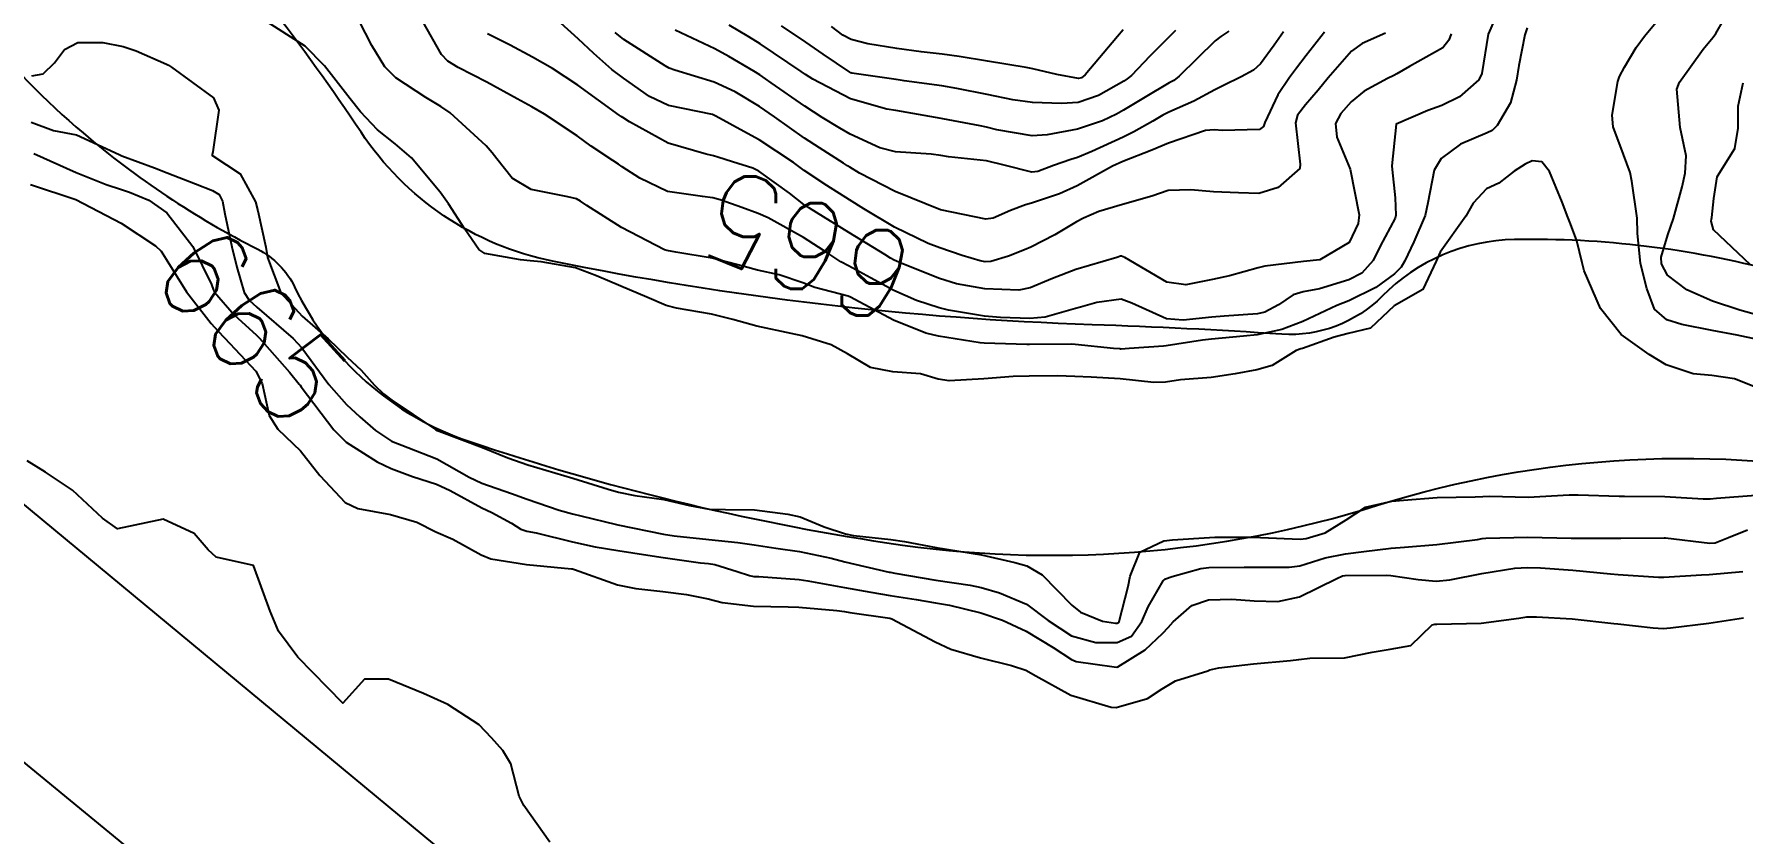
# Model space of a CAD drawing. Header units: metres. Extents: x 298520 to 308411, y 7433745 to 7450750.
# Drawn here: x 300295.4 to 300370.5, y 7446470 to 7446505.1 of the extents above; entities that cross this region are included whole.
import ezdxf
from ezdxf.enums import TextEntityAlignment as Align

# ---------------------------------------------------------------- set-up
doc = ezdxf.new("R2010")
doc.units = ezdxf.units.M
doc.header["$LTSCALE"] = 10
for name, color, linetype in [('Cotas', 45, 'Continuous'), ('Curvas de Nivel 1m', 11, 'Continuous'), ('Curvas de Nivel 5m', 15, 'Continuous'), ('Hidrografia', 140, 'Continuous'), ('Vias Primárias', 230, 'Continuous')]:
    doc.layers.add(name, color=color, linetype=linetype)
doc.styles.add('Style-STANDARD', font='STANDARD.shx')

msp = doc.modelspace()

# ---------------------------------------------------------------- linework, layer by layer
at = {"layer": 'Curvas de Nivel 1m', "flags": 128}
for points, elevation in [([(300371.149, 7446489.603), (300370.162, 7446490.001), (300369.154, 7446490.147), (300368.341, 7446490.219), (300367.159, 7446490.616), (300366.399, 7446491.058), (300365.176, 7446491.948), (300364.259, 7446493.079), (300363.555, 7446494.741), (300363.467, 7446495.087), (300363.223, 7446496.061), (300362.945, 7446496.809), (300362.826, 7446497.096), (300362.584, 7446497.759), (300362.019, 7446499.109), (300361.688, 7446499.535), (300361.268, 7446499.581), (300360.956, 7446499.433), (300360.477, 7446499.128), (300359.792, 7446498.598), (300359.251, 7446498.343), (300358.675, 7446497.712), (300358.341, 7446497.149), (300357.217, 7446495.561), (300357.039, 7446495.172), (300356.45, 7446493.928), (300355.193, 7446493.204), (300354.152, 7446492.227), (300353.175, 7446491.986), (300352.558, 7446491.833), (300351.164, 7446491.329), (300351.092, 7446491.313), (300350.884, 7446491.243), (300349.833, 7446490.576), (300349.154, 7446490.391), (300348.208, 7446490.213), (300347.151, 7446490.056), (300345.8, 7446489.951), (300345.148, 7446489.847), (300344.632, 7446489.831), (300343.149, 7446489.988), (300341.871, 7446490.07), (300341.15, 7446490.097), (300340.398, 7446490.12), (300339.15, 7446490.117), (300338.443, 7446490.094), (300337.149, 7446489.992), (300335.627, 7446489.902), (300335.148, 7446489.986), (300334.371, 7446490.218), (300333.151, 7446490.3), (300332.175, 7446490.486), (300331.159, 7446491.098), (300330.44, 7446491.487), (300329.169, 7446491.881), (300328.685, 7446491.99), (300327.175, 7446492.311), (300326.115, 7446492.6), (300325.182, 7446492.842), (300323.65, 7446493.101), (300323.188, 7446493.218), (300322.335, 7446493.579), (300321.198, 7446494.065), (300320.12, 7446494.524), (300319.205, 7446494.877), (300317.699, 7446495.144), (300317.208, 7446495.177), (300316.783, 7446495.22), (300315.211, 7446495.499), (300314.96, 7446495.673), (300314.335, 7446496.57), (300313.614, 7446497.686), (300313.248, 7446498.203), (300311.991, 7446499.703), (300311.269, 7446500.321), (300310.493, 7446500.94), (300309.751, 7446501.733), (300309.291, 7446502.301), (300308.165, 7446503.751), (300307.322, 7446504.621), (300305.506, 7446505.778)], 663), ([(300361.039, 7446505.419), (300360.937, 7446505.124), (300360.673, 7446503.773), (300360.578, 7446503.127), (300360.304, 7446502.123), (300359.718, 7446501.136), (300359.499, 7446500.919), (300359.28, 7446500.803), (300358.115, 7446500.311), (300357.268, 7446499.684), (300356.957, 7446499.165), (300356.674, 7446497.736), (300356.554, 7446497.17), (300356.064, 7446496.02), (300355.67, 7446495.185), (300355.499, 7446494.898), (300355.207, 7446494.613), (300354.394, 7446494.005), (300353.195, 7446493.428), (300352.673, 7446493.218), (300351.675, 7446492.743), (300351.182, 7446492.517), (300350.257, 7446492.169), (300349.173, 7446491.93), (300348.571, 7446491.867), (300347.17, 7446491.744), (300346.767, 7446491.688), (300345.165, 7446491.438), (300345.051, 7446491.424), (300343.543, 7446491.326), (300343.187, 7446491.305), (300343.163, 7446491.303), (300343.14, 7446491.308), (300342.852, 7446491.335), (300341.165, 7446491.508), (300341.016, 7446491.511), (300339.165, 7446491.506), (300339.04, 7446491.506), (300337.165, 7446491.567), (300336.989, 7446491.579), (300335.169, 7446491.863), (300334.602, 7446492.005), (300333.18, 7446492.572), (300331.477, 7446493.476), (300331.297, 7446493.582), (300331.194, 7446493.623), (300329.721, 7446494.015), (300329.2, 7446494.22), (300328.151, 7446494.563), (300327.205, 7446494.776), (300326.612, 7446494.934), (300325.21, 7446495.295), (300323.613, 7446495.566), (300323.214, 7446495.633), (300323.117, 7446495.668), (300321.229, 7446496.652), (300319.698, 7446497.613), (300319.429, 7446497.802), (300319.246, 7446497.903), (300318.87, 7446498), (300317.25, 7446498.317), (300316.425, 7446498.823), (300315.74, 7446499.663), (300315.536, 7446499.936), (300315.269, 7446500.231), (300313.686, 7446501.686), (300313.287, 7446501.962), (300312.63, 7446502.36), (300311.306, 7446503.233), (300310.822, 7446503.717), (300310.25, 7446504.653), (300309.692, 7446505.735)], 664), ([(300357.698, 7446505.156), (300357.601, 7446504.886), (300357.327, 7446504.553), (300355.862, 7446503.725), (300355.315, 7446503.406), (300355.176, 7446503.329), (300354.895, 7446503.194), (300353.869, 7446502.639), (300353.297, 7446502.179), (300352.848, 7446501.659), (300352.619, 7446501.22), (300352.675, 7446500.617), (300353.263, 7446499.21), (300353.659, 7446497.206), (300353.611, 7446496.824), (300353.221, 7446495.985), (300351.927, 7446495.229), (300351.212, 7446495.156), (300349.514, 7446494.953), (300349.209, 7446494.881), (300347.951, 7446494.527), (300347.204, 7446494.357), (300346.031, 7446494.127), (300345.202, 7446494.244), (300343.358, 7446495.329), (300343.214, 7446495.387), (300343.164, 7446495.381), (300343.006, 7446495.333), (300341.207, 7446494.801), (300340.168, 7446494.406), (300339.199, 7446493.99), (300338.696, 7446493.887), (300337.198, 7446493.951), (300335.955, 7446494.173), (300335.203, 7446494.407), (300333.618, 7446495.037), (300333.211, 7446495.216), (300333.054, 7446495.295), (300332.796, 7446495.454), (300331.227, 7446496.427), (300329.486, 7446497.496), (300329.335, 7446497.59), (300329.244, 7446497.655), (300328.605, 7446498.151), (300327.259, 7446499.12), (300326.994, 7446499.257), (300326.11, 7446499.537), (300325.46, 7446499.742), (300325.265, 7446499.803), (300324.943, 7446499.876), (300323.271, 7446500.358), (300321.574, 7446501.293), (300321.282, 7446501.481), (300321.217, 7446501.526), (300321.13, 7446501.592), (300319.302, 7446502.907), (300318.19, 7446503.631), (300317.318, 7446504.143), (300316.334, 7446504.665), (300315.328, 7446505.157)], 666), ([(300354.816, 7446505.195), (300353.794, 7446504.739), (300353.325, 7446504.398), (300352.299, 7446503.225), (300351.857, 7446502.679), (300351.295, 7446502.044), (300350.94, 7446501.592), (300350.852, 7446501.244), (300351.069, 7446499.438), (300351.045, 7446499.242), (300350.095, 7446498.407), (300349.246, 7446498.144), (300348.35, 7446498.165), (300347.247, 7446498.222), (300346.259, 7446498.3), (300345.253, 7446498.28), (300344.537, 7446498.03), (300343.246, 7446497.663), (300342.214, 7446497.345), (300341.538, 7446497.056), (300341.236, 7446496.894), (300340.271, 7446496.326), (300339.219, 7446495.778), (300338.94, 7446495.66), (300338.239, 7446495.39), (300337.459, 7446495.149), (300337.21, 7446495.141), (300336.99, 7446495.183), (300336.197, 7446495.415), (300335.218, 7446495.75), (300334.708, 7446495.948), (300333.231, 7446496.669), (300331.879, 7446497.464), (300331.247, 7446497.863), (300330.255, 7446498.487), (300329.26, 7446499.159), (300328.789, 7446499.505), (300327.273, 7446500.507), (300326.608, 7446500.862), (300325.368, 7446501.549), (300325.284, 7446501.591), (300325.225, 7446501.609), (300323.29, 7446502.01), (300322.463, 7446502.411), (300321.307, 7446503.219), (300320.799, 7446503.598), (300320.006, 7446504.296), (300319.326, 7446504.941), (300318.553, 7446505.628)], 667), ([(300352.126, 7446505.228), (300351.323, 7446504.205), (300350.905, 7446503.656), (300350.6, 7446503.247), (300350.08, 7446502.473), (300349.515, 7446501.258), (300349.449, 7446501.091), (300349.28, 7446500.958), (300347.65, 7446500.905), (300347.28, 7446500.944), (300346.901, 7446500.907), (300345.273, 7446500.361), (300344.535, 7446500.053), (300343.265, 7446499.547), (300342.81, 7446499.337), (300341.254, 7446498.486), (300340.485, 7446498.133), (300339.246, 7446497.715), (300338.982, 7446497.646), (300338.326, 7446497.389), (300337.572, 7446497.063), (300337.237, 7446497.021), (300335.243, 7446497.43), (300333.251, 7446498.226), (300331.688, 7446499.036), (300331.261, 7446499.295), (300331.155, 7446499.365), (300330.984, 7446499.474), (300329.931, 7446500.152), (300329.274, 7446500.582), (300327.951, 7446501.513), (300327.29, 7446501.962), (300326.229, 7446502.606), (300325.305, 7446503.036), (300323.577, 7446503.567), (300323.314, 7446503.659), (300323.139, 7446503.748), (300321.326, 7446504.906), (300320.949, 7446505.216)], 668), ([(300350.335, 7446505.25), (300349.922, 7446504.659), (300349.319, 7446503.85), (300349.008, 7446503.571), (300348.475, 7446503.268), (300347.69, 7446502.893), (300347.304, 7446502.705), (300346.385, 7446502.206), (300345.289, 7446501.712), (300345.018, 7446501.582), (300344.588, 7446501.317), (300343.755, 7446500.849), (300343.276, 7446500.623), (300341.905, 7446499.986), (300341.267, 7446499.727), (300340.987, 7446499.642), (300340.212, 7446499.371), (300339.525, 7446499.113), (300339.26, 7446499.086), (300338.043, 7446499.392), (300337.265, 7446499.572), (300335.602, 7446499.761), (300335.267, 7446499.806), (300334.834, 7446499.868), (300333.268, 7446499.97), (300332.576, 7446500.151), (300331.276, 7446500.756), (300330.818, 7446501.017), (300330.049, 7446501.489), (300329.29, 7446501.977), (300327.808, 7446503.012), (300327.31, 7446503.354), (300327.05, 7446503.524), (300325.948, 7446504.169), (300325.322, 7446504.508), (300323.58, 7446505.318)], 669), ([(300345.582, 7446505.306), (300345.33, 7446505.056), (300344.459, 7446504.181), (300343.653, 7446503.327), (300343.46, 7446503.179), (300343.309, 7446503.086), (300342.195, 7446502.452), (300341.295, 7446502.144), (300340.563, 7446502.098), (300339.294, 7446502.145), (300338.43, 7446502.255), (300337.299, 7446502.499), (300335.962, 7446502.761), (300335.305, 7446502.872), (300333.658, 7446503.096), (300333.308, 7446503.147), (300331.345, 7446503.437), (300331.313, 7446503.448), (300331.269, 7446503.471), (300330.098, 7446504.266), (300329.326, 7446504.792), (300328.258, 7446505.511)], 671), ([(300343.277, 7446505.331), (300343.036, 7446505.041), (300341.611, 7446503.356), (300341.442, 7446503.227), (300341.311, 7446503.2), (300340.365, 7446503.369), (300339.315, 7446503.623), (300339.023, 7446503.676), (300337.319, 7446503.961), (300336.073, 7446504.171), (300335.321, 7446504.268), (300334.393, 7446504.369), (300333.324, 7446504.511), (300332.06, 7446504.728), (300331.327, 7446504.913), (300330.955, 7446505.101), (300330.462, 7446505.483)], 672), ([(300371.174, 7446491.727), (300370.272, 7446491.913), (300369.179, 7446492.116), (300367.843, 7446492.38), (300367.186, 7446492.588), (300366.643, 7446493.055), (300366.298, 7446493.962), (300366.026, 7446495.062), (300365.896, 7446496.393), (300365.885, 7446497.063), (300365.644, 7446498.679), (300365.566, 7446499.067), (300365.271, 7446499.862), (300364.817, 7446501.075), (300364.785, 7446501.58), (300365.027, 7446503.073), (300365.102, 7446503.286), (300365.319, 7446503.691), (300365.832, 7446504.561), (300366.193, 7446505.061), (300366.718, 7446505.677)], 664), ([(300295.304, 7446503.315), (300295.8, 7446503.4), (300296.294, 7446503.89), (300296.735, 7446504.47), (300297.322, 7446504.782), (300298.417, 7446504.774), (300299.32, 7446504.609), (300299.886, 7446504.419), (300301.216, 7446503.831), (300301.312, 7446503.777), (300301.441, 7446503.699), (300303.291, 7446502.354), (300303.529, 7446501.806), (300303.265, 7446499.981), (300303.226, 7446499.848), (300303.236, 7446499.81), (300303.263, 7446499.795), (300304.465, 7446499.002), (300305.13, 7446497.782), (300305.237, 7446497.379), (300305.587, 7446495.776), (300305.656, 7446495.328), (300306.243, 7446493.769), (300307.183, 7446492.752), (300308.325, 7446491.748), (300309.161, 7446490.943), (300309.787, 7446490.368), (300310.361, 7446489.722), (300310.762, 7446489.338), (300311.136, 7446489.054), (300313.043, 7446487.771), (300313.123, 7446487.727), (300313.208, 7446487.689), (300315.113, 7446486.978), (300316.231, 7446486.528), (300317.101, 7446486.206), (300319.093, 7446485.62), (300320.634, 7446485.142), (300321.087, 7446485.014), (300321.808, 7446484.861), (300323.084, 7446484.685), (300324.209, 7446484.431), (300325.08, 7446484.261), (300325.791, 7446484.25), (300327.08, 7446484.237), (300328.533, 7446484.051), (300329.077, 7446483.92), (300330.133, 7446483.489), (300331.068, 7446483.178), (300331.431, 7446483.111), (300333.065, 7446482.931), (300333.671, 7446482.837), (300335.06, 7446482.572), (300336.051, 7446482.422), (300337.056, 7446482.252), (300338.516, 7446481.92), (300339.049, 7446481.767), (300339.726, 7446481.373), (300341.03, 7446480.051), (300341.405, 7446479.733), (300342.368, 7446479.34), (300342.942, 7446479.251), (300343.022, 7446479.252), (300343.075, 7446479.277), (300343.106, 7446479.329), (300343.494, 7446480.87), (300343.594, 7446481.324), (300344.01, 7446482.369), (300345.066, 7446482.872), (300345.456, 7446482.917), (300347.069, 7446483.024), (300347.317, 7446483.03), (300349.069, 7446483.027), (300349.312, 7446483.015), (300351.069, 7446482.947), (300351.327, 7446482.978), (300352.156, 7446483.224), (300353.079, 7446483.796), (300353.939, 7446484.347), (300355.087, 7446484.615), (300355.606, 7446484.667), (300357.089, 7446484.77), (300358.753, 7446484.809), (300359.09, 7446484.827), (300359.391, 7446484.836), (300361.09, 7446484.797), (300362.89, 7446484.892), (300363.091, 7446484.898), (300363.284, 7446484.895), (300365.091, 7446484.834), (300365.326, 7446484.832), (300367.091, 7446484.821), (300368.779, 7446484.714), (300369.09, 7446484.714), (300369.365, 7446484.742), (300371.092, 7446484.886)], 663), ([(300370.864, 7446495.003), (300369.228, 7446496.544), (300369.129, 7446496.919), (300369.15, 7446497.021), (300369.164, 7446497.091), (300369.246, 7446497.922), (300369.399, 7446498.881), (300369.481, 7446499.018), (300370.166, 7446500.119), (300370.312, 7446501.01), (300370.323, 7446501.984), (300370.544, 7446503.008)], 666), ([(300295.277, 7446501.277), (300296.251, 7446500.912), (300297.271, 7446500.726), (300299.139, 7446499.861), (300299.262, 7446499.805), (300300.69, 7446499.271), (300301.255, 7446499.049), (300302.502, 7446498.566), (300303.248, 7446498.28), (300303.531, 7446498.091), (300303.682, 7446497.803), (300303.79, 7446497.246), (300304.091, 7446495.797), (300304.316, 7446494.906), (300304.643, 7446493.788), (300304.856, 7446493.452), (300305.187, 7446493.151), (300306.792, 7446491.764), (300307.167, 7446491.357), (300308.363, 7446489.748), (300309.134, 7446488.868), (300309.725, 7446488.327), (300310.409, 7446487.721), (300311.116, 7446487.254), (300311.834, 7446486.981), (300313.105, 7446486.484), (300314.53, 7446485.676), (300315.09, 7446485.4), (300316.396, 7446484.96), (300317.084, 7446484.711), (300318.478, 7446484.227), (300319.077, 7446484.058), (300319.431, 7446483.969), (300321.011, 7446483.591), (300321.063, 7446483.581), (300323.069, 7446483.171), (300323.536, 7446483.097), (300325.067, 7446482.936), (300326.34, 7446482.806), (300327.06, 7446482.692), (300328.014, 7446482.555), (300329.056, 7446482.403), (300330.436, 7446482.103), (300331.05, 7446481.949), (300332.995, 7446481.499), (300333.044, 7446481.492), (300333.245, 7446481.448), (300335.04, 7446481.149), (300336.554, 7446480.923), (300337.037, 7446480.816), (300337.837, 7446480.59), (300339.03, 7446480.092), (300339.99, 7446479.37), (300341.016, 7446478.702), (300342.073, 7446478.403), (300343.014, 7446478.399), (300343.653, 7446478.687), (300344.094, 7446479.319), (300344.376, 7446479.97), (300345.041, 7446481.111), (300345.148, 7446481.203), (300345.436, 7446481.306), (300346.69, 7446481.652), (300347.049, 7446481.695), (300348.597, 7446481.717), (300349.05, 7446481.719), (300350.585, 7446481.71), (300351.051, 7446481.773), (300352.159, 7446482.12), (300353.059, 7446482.3), (300353.867, 7446482.396), (300355.063, 7446482.55), (300355.652, 7446482.596), (300357.066, 7446482.706), (300358.863, 7446482.936), (300359.07, 7446482.973), (300359.222, 7446482.987), (300361.072, 7446483.033), (300362.976, 7446482.996), (300363.071, 7446482.992), (300363.176, 7446482.985), (300365.072, 7446482.985), (300365.153, 7446482.987), (300367.072, 7446482.999), (300367.124, 7446482.997), (300369.069, 7446482.765), (300369.302, 7446482.785), (300369.889, 7446483.012), (300370.731, 7446483.349)], 664), ([(300295.249, 7446498.54), (300297.243, 7446497.88), (300299.228, 7446496.843), (300300.741, 7446495.837), (300300.985, 7446495.607), (300301.207, 7446495.249), (300302.102, 7446493.821), (300303.179, 7446492.425), (300303.478, 7446492.108), (300303.779, 7446491.801), (300305.151, 7446490.337), (300305.433, 7446489.786), (300305.729, 7446488.381), (300306.111, 7446487.775), (300307.109, 7446486.827), (300307.966, 7446485.751), (300309.081, 7446484.562), (300309.635, 7446484.288), (300311.076, 7446484.023), (300312.226, 7446483.698), (300313.069, 7446483.262), (300313.804, 7446482.944), (300315.059, 7446482.251), (300315.476, 7446482.083), (300317.055, 7446481.827), (300319.026, 7446481.647), (300319.053, 7446481.644), (300319.072, 7446481.638), (300319.154, 7446481.618), (300321.043, 7446480.931), (300321.849, 7446480.774), (300323.039, 7446480.642), (300324.082, 7446480.514), (300325.034, 7446480.318), (300325.652, 7446480.164), (300327.028, 7446479.996), (300328.556, 7446479.976), (300329.028, 7446479.959), (300330.698, 7446479.811), (300331.026, 7446479.765), (300331.27, 7446479.721), (300333.023, 7446479.469), (300333.11, 7446479.449), (300335.013, 7446478.437), (300335.704, 7446478.114), (300337.006, 7446477.722), (300338.371, 7446477.386), (300339, 7446477.184), (300339.441, 7446476.931), (300340.984, 7446476.093), (300342.753, 7446475.557), (300342.976, 7446475.547), (300344.355, 7446475.944), (300344.989, 7446476.368), (300345.584, 7446476.715), (300347.001, 7446477.159), (300347.094, 7446477.196), (300347.481, 7446477.283), (300349.005, 7446477.469), (300350.64, 7446477.61), (300351.007, 7446477.662), (300351.49, 7446477.715), (300353.008, 7446477.729), (300354.224, 7446477.984), (300355.012, 7446478.111), (300355.921, 7446478.274), (300356.871, 7446479.172), (300356.984, 7446479.21), (300357.023, 7446479.213), (300357.068, 7446479.214), (300359.024, 7446479.257), (300360.675, 7446479.475), (300361.027, 7446479.526), (300361.446, 7446479.533), (300363.026, 7446479.445), (300364.857, 7446479.239), (300365.024, 7446479.221), (300366.58, 7446479.054), (300367.023, 7446479.02), (300367.345, 7446479.045), (300369.025, 7446479.258), (300370.553, 7446479.48)], 666), ([(300318.081, 7446469.628), (300316.927, 7446471.236), (300316.731, 7446471.643), (300316.359, 7446473.061), (300316.015, 7446473.654), (300315.504, 7446474.207), (300314.964, 7446474.78), (300313.584, 7446475.684), (300312.977, 7446475.948), (300312.517, 7446476.158), (300310.989, 7446476.791), (300309.92, 7446476.795), (300308.973, 7446475.74), (300307.003, 7446477.76), (300306.147, 7446478.906), (300305.78, 7446479.779), (300305.053, 7446481.79), (300303.4, 7446482.15), (300303.06, 7446482.477), (300302.439, 7446483.188), (300301.073, 7446483.83), (300299.068, 7446483.405), (300298.41, 7446483.867), (300297.085, 7446485.101), (300295.909, 7446485.892), (300295.1, 7446486.396)], 666)]:
    msp.add_lwpolyline(points, dxfattribs=dict(at, elevation=elevation))
at = {"layer": 'Curvas de Nivel 5m', "flags": 128}
for points, elevation in [([(300371.19, 7446492.795), (300370.391, 7446493.008), (300369.197, 7446493.41), (300368.065, 7446493.9), (300367.208, 7446494.558), (300366.952, 7446495.053), (300366.928, 7446495.34), (300367.226, 7446496.33), (300367.476, 7446497.046), (300367.857, 7446498.437), (300367.987, 7446499.039), (300368.027, 7446499.795), (300367.768, 7446501.043), (300367.625, 7446502.728), (300367.74, 7446503.044), (300368.782, 7446504.482), (300369.213, 7446505.022), (300369.335, 7446505.179), (300370.012, 7446506.348), (300370.241, 7446507.011), (300370.376, 7446508.002), (300370.394, 7446509.01), (300370.455, 7446509.947), (300370.661, 7446511.007)], 665), ([(300359.945, 7446506.536), (300359.333, 7446505.14), (300359.042, 7446503.416), (300358.912, 7446503.144), (300358.068, 7446502.386), (300357.296, 7446502.013), (300356.67, 7446501.791), (300355.283, 7446501.19), (300355.096, 7446499.36), (300355.107, 7446499.192), (300355.244, 7446497.957), (300355.268, 7446497.189), (300355.232, 7446497.062), (300354.585, 7446495.831), (300354.267, 7446495.199), (300353.768, 7446494.643), (300353.204, 7446494.349), (300351.914, 7446493.944), (300351.199, 7446493.815), (300350.749, 7446493.693), (300350.103, 7446493.251), (300349.514, 7446492.931), (300349.187, 7446492.856), (300347.714, 7446492.745), (300347.184, 7446492.704), (300345.913, 7446492.568), (300345.183, 7446492.632), (300343.659, 7446493.325), (300343.195, 7446493.496), (300342.116, 7446493.346), (300341.402, 7446493.144), (300341.189, 7446493.083), (300339.852, 7446492.704), (300339.182, 7446492.643), (300337.889, 7446492.686), (300337.183, 7446492.75), (300335.597, 7446493.014), (300335.188, 7446493.11), (300334.195, 7446493.44), (300333.197, 7446493.875), (300332.176, 7446494.438), (300331.208, 7446494.956), (300330.871, 7446495.136), (300330.345, 7446495.483), (300329.224, 7446496.215), (300327.679, 7446497.072), (300327.239, 7446497.269), (300326.522, 7446497.531), (300325.561, 7446497.86), (300325.247, 7446497.95), (300324.792, 7446498.01), (300323.249, 7446498.227), (300322.029, 7446498.809), (300321.26, 7446499.318), (300321.101, 7446499.432), (300320.847, 7446499.596), (300319.886, 7446500.228), (300319.273, 7446500.671), (300317.84, 7446501.634), (300317.288, 7446501.953), (300316.636, 7446502.307), (300315.303, 7446503.033), (300314.048, 7446503.683), (300313.595, 7446503.965), (300313.318, 7446504.246), (300312.488, 7446505.698)], 665), ([(300347.92, 7446505.274), (300347.569, 7446505.04), (300347.329, 7446504.849), (300345.747, 7446503.303), (300345.503, 7446503.114), (300345.308, 7446503.004), (300344.241, 7446502.379), (300343.29, 7446501.806), (300342.988, 7446501.634), (300342.366, 7446501.344), (300341.279, 7446500.972), (300339.936, 7446500.714), (300339.276, 7446500.676), (300337.727, 7446500.947), (300337.279, 7446501.058), (300336.992, 7446501.116), (300335.353, 7446501.429), (300335.283, 7446501.445), (300333.288, 7446501.787), (300332.892, 7446501.851), (300331.295, 7446502.304), (300329.633, 7446503.17), (300329.311, 7446503.378), (300329.125, 7446503.502), (300327.325, 7446504.721), (300326.83, 7446505.03), (300325.964, 7446505.541)], 670), ([(300295.397, 7446499.899), (300297.255, 7446499.072), (300298.573, 7446498.544), (300299.248, 7446498.319), (300299.59, 7446498.199), (300300.447, 7446497.842), (300301.235, 7446497.293), (300302.377, 7446495.818), (300303.196, 7446494.148), (300303.283, 7446493.898), (300303.334, 7446493.808), (300304.199, 7446492.811), (300305.174, 7446491.917), (300305.318, 7446491.779), (300306.623, 7446490.293), (300307.055, 7446489.761), (300307.092, 7446489.71), (300307.142, 7446489.642), (300308.58, 7446487.745), (300309.115, 7446487.214), (300310.477, 7446486.344), (300311.098, 7446486.048), (300312.04, 7446485.701), (300313.09, 7446485.364), (300313.69, 7446485.081), (300315.08, 7446484.329), (300315.527, 7446484.113), (300316.385, 7446483.65), (300316.804, 7446483.378), (300317.07, 7446483.302), (300317.476, 7446483.229), (300319.065, 7446482.83), (300320.068, 7446482.61), (300321.061, 7446482.442), (300322.387, 7446482.249), (300323.059, 7446482.145), (300324.703, 7446481.907), (300325.056, 7446481.87), (300325.334, 7446481.825), (300326.31, 7446481.531), (300326.86, 7446481.341), (300327.041, 7446481.311), (300327.262, 7446481.297), (300329.04, 7446481.166), (300329.422, 7446481.113), (300331.036, 7446480.819), (300332.181, 7446480.61), (300333.033, 7446480.471), (300334.183, 7446480.287), (300335.03, 7446480.149), (300335.65, 7446480.042), (300337.026, 7446479.711), (300337.979, 7446479.39), (300339.018, 7446478.904), (300340.201, 7446478.178), (300341.006, 7446477.651), (300341.214, 7446477.566), (300342.888, 7446477.332), (300343.003, 7446477.313), (300343.046, 7446477.33), (300344.255, 7446478.073), (300345.018, 7446478.81), (300345.263, 7446479.065), (300345.484, 7446479.305), (300346.298, 7446480.029), (300347.033, 7446480.279), (300348.063, 7446480.304), (300349.033, 7446480.228), (300350.075, 7446480.207), (300351.035, 7446480.411), (300352.671, 7446481.216), (300352.921, 7446481.335), (300353.045, 7446481.353), (300354.878, 7446481.359), (300355.045, 7446481.351), (300356.254, 7446481.178), (300357.042, 7446481.097), (300357.638, 7446481.161), (300359.047, 7446481.442), (300360.507, 7446481.669), (300361.052, 7446481.702), (300361.627, 7446481.686), (300363.05, 7446481.58), (300364.702, 7446481.419), (300365.048, 7446481.392), (300366.82, 7446481.279), (300367.046, 7446481.28), (300368.703, 7446481.37), (300369.048, 7446481.385), (300370.526, 7446481.53)], 665)]:
    msp.add_lwpolyline(points, dxfattribs=dict(at, elevation=elevation))
at = {"layer": 'Hidrografia'}
for points in [[(300371.982, 7446494.723, 0.069452), (300360.484, 7446496.117, 0.195459), (300354.663, 7446493.628, -0.21734), (300350.253, 7446491.957, 0.008062), (300341.917, 7446492.372, -0.041812), (300318.186, 7446495.167, -0.198483), (300309.774, 7446500.832, 0.037667), (300301.294, 7446511.722, 0.046172), (300285.163, 7446526.5), (300268.867, 7446538.873)], [(300267.919, 7446531.386), (300275.149, 7446526.359, -0.051692), (300283.087, 7446519.525, -0.064607), (300289.306, 7446510.952, 0.092185), (300297.552, 7446500.806, 0.058665), (300305.235, 7446495.691, -0.164863), (300306.855, 7446494.034, 0.202285), (300314.521, 7446487.249, 0.043465), (300332.895, 7446482.783, 0.114439), (300354.469, 7446484.433, -0.126253), (300376.78, 7446485.617, -0.017305)]]:
    msp.add_lwpolyline(points, format="xyb", dxfattribs=at)
at = {"layer": 'Vias Primárias'}
for points, elevation in [([(300265.912, 7446508.28), (300276.433, 7446499.999), (300292.648, 7446486.367), (300329.749, 7446455.631, 0.039958), (300348.839, 7446442.233, 0.299545), (300358.505, 7446442.717, 0.117067), (300365.237, 7446450.618, 0.013687), (300371.84, 7446464.455, 0.066933), (300376.051, 7446478.874), (300378.839, 7446495.156, 0.07491), (300378.887, 7446497.53, -0.137422), (300380.759, 7446510.479, -0.166717), (300392.752, 7446523.425, 0.59777)], 666.051), ([(300258.573, 7446451.823), (300265.708, 7446479.406, -0.346942), (300274.357, 7446485.977, -0.19422), (300284.615, 7446481.618), (300302.828, 7446466.645), (300317.804, 7446454.035), (300336.072, 7446438.543, -0.195901), (300339.224, 7446432.497), (300343.925, 7446389.373, -0.332532), (300337.024, 7446377.687, -0.178099), (300330.279, 7446377.399), (300302.014, 7446383.644), (300251.714, 7446395.228)], 669.682)]:
    msp.add_lwpolyline(points, format="xyb", dxfattribs=dict(at, elevation=elevation))

# ---------------------------------------------------------------- texts
at = {"layer": 'Cotas', "style": 'Style-STANDARD'}
for rotation, p in [(157.88509, (300329.42, 7446495.801, 665)), (312.14732, (300304.955, 7446492.332, 665))]:
    msp.add_text('665', height=4, rotation=rotation, dxfattribs=at).set_placement(p, align=Align.MIDDLE_CENTER)

doc.saveas('drawing.dxf')
